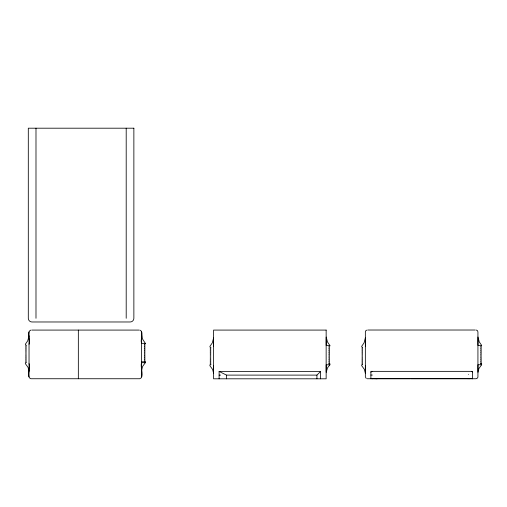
<?xml version="1.0" encoding="UTF-8"?>
<svg xmlns="http://www.w3.org/2000/svg" width="507" height="507" viewBox="0 0 507 507"><rect width="100%" height="100%" fill="white"/><g stroke="black" fill="none" stroke-linecap="round" stroke-linejoin="round"><path stroke-width="0.76" d="M141.618 361.795L145.313 361.795L145.313 362.714L141.618 362.714C139.761 366.263 144.894 377.29 139.774 378.742L30.889 378.742C25.806 377.208 30.933 367.112 29.038 363.639M139.774 330.082C144.552 331.819 139.869 339.912 141.618 343.34L145.313 343.34L145.205 344.152L144.387 344.259L144.387 345.185L145.04 345.197M213.605 365.743L213.58 373.266L212.642 369.502L209.911 365.743L209.911 364.831L210.836 364.818L210.836 363.893L210.19 363.88M365.382 365.68L365.351 373.203L364.419 369.438L361.687 365.68L361.687 364.767L362.613 364.755L362.613 363.836L361.96 363.823M29.038 344.259C31.035 340.945 25.882 331.692 30.889 330.082M371.257 378.742L370.89 378.374M471.985 378.742L472.397 378.742L472.397 371.358L370.89 371.358L370.89 378.742M469.438 378.469L468.119 378.374L469.526 378.742M467.872 378.729L469.419 378.558M29.013 335.881L27.746 340.78L25.35 344.259L25.458 345.077L26.275 345.185L26.275 346.104L25.623 346.116M141.649 370.243L142.581 366.479L145.313 362.714M472.397 378.742L472.397 378.374M371.428 378.558L377.145 378.735L376.752 378.742M370.89 372.182L372.018 371.39M472.397 378.495L472.023 378.742M468.614 374.312L468.709 374.439M219.113 378.805L219.113 371.422L226.496 375.11L316.926 375.11L320.62 371.422L320.62 378.805M329.873 364.818L327.49 367.879L326.21 372.347L326.185 364.818L329.873 364.818L329.873 363.893L328.954 363.893L328.954 362.974L329.601 362.961M481.65 364.755L478.925 368.519L477.987 372.284L477.962 364.755L481.65 364.755L481.65 363.836L480.725 363.836L480.725 362.911L481.377 362.898M476.561 378.678L477.683 377.816L477.93 376.897L477.93 331.863L477.391 330.558L476.086 330.019M25.623 347.967L26.275 347.954M25.623 349.811L26.275 349.798M25.623 351.655L26.275 351.643M25.623 353.499L26.275 353.487M25.623 355.35L26.275 355.337M25.623 357.194L26.275 357.182M25.623 359.038L26.275 359.026M25.623 360.883L26.275 360.87M145.04 346.091L144.387 346.104L144.387 347.029L145.04 347.042M145.04 347.941L144.387 347.954L144.387 348.873L145.04 348.886M145.04 349.786L144.387 349.798L144.387 350.724L145.04 350.73M145.04 351.63L144.387 351.643L144.387 352.568L145.04 352.58M145.04 353.474L144.387 353.487L144.387 354.412L145.04 354.425M145.04 355.325L144.387 355.337L144.387 356.256L145.04 356.269M210.19 348.22L210.836 348.208L210.836 347.289L210.018 347.175L209.911 346.363L212.306 342.884L213.58 337.985L213.605 346.363M145.04 357.169L144.387 357.182L144.387 358.1L145.04 358.113M210.19 350.064L210.836 350.052M145.04 359.013L144.387 359.026L144.387 359.951L145.04 359.964M367.201 330.019L365.896 330.558L365.351 331.863L365.351 376.897L366.276 378.495M210.19 351.915L210.836 351.902M145.04 360.857L144.387 360.87L144.387 361.795L145.313 361.795M210.19 353.759L210.836 353.747M210.19 355.603L210.836 355.591M210.19 357.448L210.836 357.435M210.19 359.292L210.836 359.279M210.19 361.142L210.836 361.13M210.19 362.987L210.836 362.974M329.601 348.195L328.954 348.208L328.954 349.133L329.601 349.146M329.601 350.039L328.954 350.052L328.954 350.977L329.601 350.99M329.601 351.89L328.954 351.902L328.954 352.821L329.601 352.834M361.96 348.157L362.613 348.144L362.613 347.225L361.795 347.118L361.687 346.3L364.083 342.821L365.351 337.922L365.382 346.3M329.601 353.734L328.954 353.747L328.954 354.666L329.601 354.678M361.96 350.007L362.613 349.995M329.601 355.578L328.954 355.591L328.954 356.516L329.601 356.529M361.96 351.852L362.613 351.839M329.601 357.422L328.954 357.435L328.954 358.36L329.601 358.373M361.96 353.696L362.613 353.683M329.601 359.267L328.954 359.279L328.954 360.204L329.601 360.217M361.96 355.54L362.613 355.527M329.601 361.117L328.954 361.13L328.954 362.049L329.601 362.061M361.96 357.391L362.613 357.378M361.96 359.235L362.613 359.222M361.96 361.079L362.613 361.066M361.96 362.923L362.613 362.911M481.377 348.132L480.725 348.144L480.725 349.07L481.377 349.082M481.377 349.982L480.725 349.995L480.725 350.914L481.377 350.926M481.377 351.826L480.725 351.839L480.725 352.758L481.377 352.771M481.377 353.671L480.725 353.683L480.725 354.608L481.377 354.621M481.377 355.515L480.725 355.527L480.725 356.453L481.377 356.465M481.377 357.365L480.725 357.378L480.725 358.297L481.377 358.31M481.377 359.209L480.725 359.222L480.725 360.141L481.377 360.154M481.377 361.054L480.725 361.066L480.725 361.992L481.377 362.004M329.873 363.893L328.954 363.893M481.65 363.836L480.725 363.836M31.808 330.082L138.855 330.082M368.12 330.019L475.16 330.019M481.65 345.381L477.962 345.381L477.987 336.997L479.254 341.895L481.65 345.381L481.542 346.192L480.725 346.3L480.725 347.225L481.377 347.238M329.873 345.438L326.185 345.438L326.21 337.06L327.478 341.959L329.873 345.438L329.765 346.256L328.954 346.363L328.954 347.289L329.601 347.301M26.275 347.029L25.623 347.016M26.275 348.873L25.623 348.86M362.613 349.07L361.96 349.057M210.836 349.133L210.19 349.12M26.275 350.724L25.623 350.711M362.613 350.914L361.96 350.901M210.836 350.977L210.19 350.964M26.275 352.568L25.623 352.555M210.836 352.821L210.19 352.809M362.613 352.758L361.96 352.752M26.275 354.412L25.623 354.399M362.613 354.608L361.96 354.596M210.836 354.666L210.19 354.653M26.275 356.256L25.623 356.244M210.836 356.516L210.19 356.503M362.613 356.453L361.96 356.44M26.275 358.1L25.623 358.088M362.613 358.297L361.96 358.284M210.836 358.36L210.19 358.348M26.275 359.951L25.623 359.938M210.836 360.204L210.19 360.192M362.613 360.141L361.96 360.128M362.613 361.992L361.96 361.979M210.836 362.049L210.19 362.036M219.113 371.422L320.62 371.422M219.113 375.11L220.589 375.11M370.89 375.053L372.366 375.053M371.827 378.678L410.119 378.678M411.183 378.678L470.433 378.678M367.201 378.742L476.086 378.742M372.018 378.735L372.411 378.742M25.623 361.783L26.275 361.795L26.275 362.714L25.35 362.727L25.35 363.639L28.075 367.398L29.013 371.162M145.313 343.34L142.575 339.082L141.649 334.956M316.926 375.11L316.926 378.805M226.496 375.11L226.496 378.805M141.618 331.927L141.618 376.897M126.199 128.195L126.199 318.288M78.338 330.082L78.338 378.742M35.991 128.195L35.991 318.288M29.038 331.927L29.038 376.897M471.783 371.39A0.824 0.824 0 0 1 472.366 371.973M133.867 128.195L28.303 128.195L28.303 318.288A3.688 3.688 0 0 0 31.992 321.977L130.179 321.977A3.688 3.688 0 0 0 133.867 318.288L133.867 128.195M326.153 330.082L213.58 330.082L213.58 378.805L326.153 378.805L326.153 330.082M378.837 378.374L377.233 378.469L378.837 378.374"/></g></svg>
